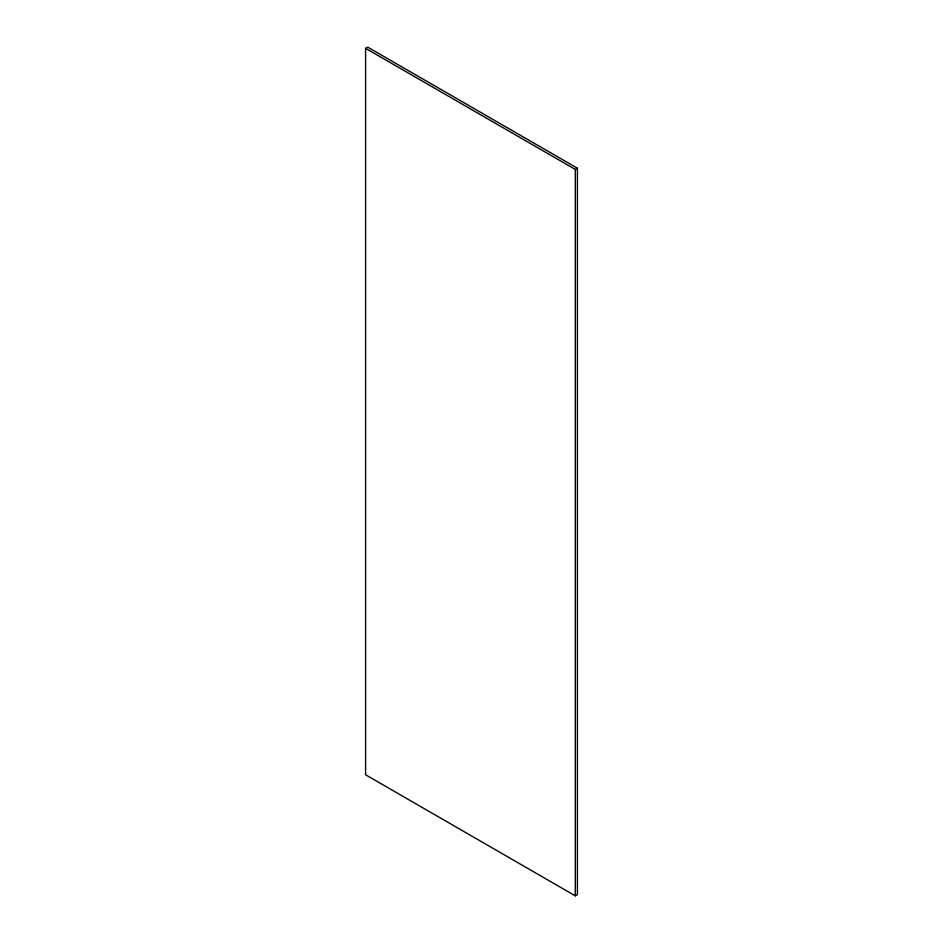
<?xml version="1.0" encoding="UTF-8"?>
<svg xmlns="http://www.w3.org/2000/svg" width="943" height="943" viewBox="0 0 943 943"><rect width="100%" height="100%" fill="white"/><g stroke="black" fill="none" stroke-linecap="round" stroke-linejoin="round"><path stroke-width="1.41" d="M365.601 48.364L367.699 47.15L577.399 168.219L577.399 894.636L575.301 895.85L365.601 774.781L365.601 48.364L575.301 169.434L577.399 168.219M575.301 169.434L575.301 895.85"/></g></svg>
